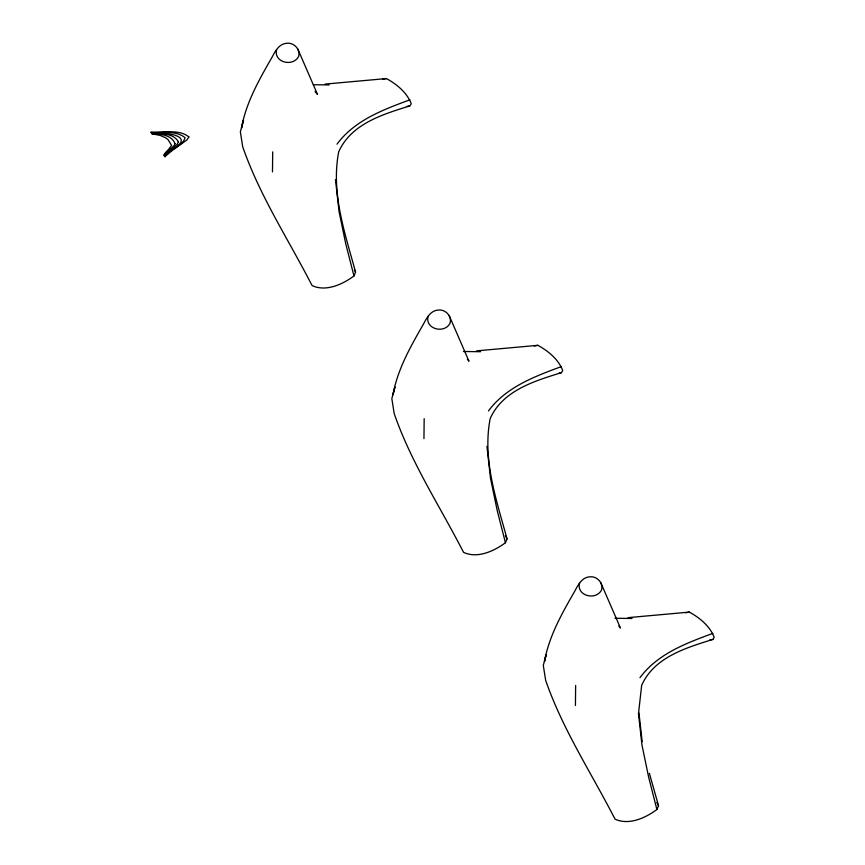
<?xml version="1.0" encoding="UTF-8"?>
<svg xmlns="http://www.w3.org/2000/svg" width="865" height="865" viewBox="0 0 865 865"><rect width="100%" height="100%" fill="white"/><g stroke="black" fill="none" stroke-linecap="round" stroke-linejoin="round"><path stroke-width="1.3" d="M272.475 171.897L272.702 151.883M423.947 438.674L424.174 418.66M575.42 705.451L575.647 685.437M276.605 49.565C273.318 62.485 293.224 67.362 298.641 56.312C300.598 49.456 294.003 42.461 287.094 43.25C279.006 43.596 275.221 51.305 271.87 57.523C259.165 79.677 246.038 102.589 241.519 128.031L243.498 120.127L240.362 131.848L242.708 146.758C259.251 194.657 287.212 237.615 310.459 282.423L312.146 285.601C325.964 292.046 342.583 284.38 353.969 275.978L355.569 272.118C344.951 233.118 330.754 192.592 338.723 151.753C351.363 123.598 382.968 114.31 410.032 105.844L411.253 103.724C406.983 92.587 396.689 84.154 386.406 78.564L325.132 84.089M428.078 316.331C424.791 329.262 444.697 334.139 450.114 323.088C452.071 316.233 445.475 309.238 438.555 310.027C430.467 310.373 426.694 318.082 423.342 324.299C410.637 346.454 397.5 369.366 392.991 394.808L394.97 386.904L391.834 398.624L394.18 413.535C410.713 461.434 438.685 504.392 461.921 549.199L463.618 552.378C477.437 558.822 494.056 551.146 505.43 542.755L507.041 538.895C496.413 499.884 482.227 459.369 490.196 418.53C502.835 390.375 534.44 381.087 561.493 372.62L562.726 370.501C558.455 359.364 548.15 350.93 537.879 345.33L476.604 350.866M579.539 583.107C576.252 596.039 596.169 600.916 601.586 589.865C603.543 583.01 596.947 576.014 590.027 576.804C581.94 577.15 578.155 584.859 574.814 591.065C562.099 613.231 548.972 636.143 544.463 661.584L546.15 654.805M546.085 654.978L543.296 665.401L545.653 680.312C562.185 728.211 590.146 771.169 613.393 815.965L615.08 819.155C628.909 825.599 645.528 817.922 656.903 809.521L658.514 805.672L649.377 773.353M642.154 741.651L638.77 711.149L641.668 685.307C654.297 657.151 685.902 647.863 712.965 639.397L714.198 637.278C709.916 626.141 699.623 617.707 689.34 612.106L628.066 617.642M337.004 144.163C354.618 120.3 383.13 109.704 409.934 99.81M488.476 410.929C506.09 387.077 534.602 376.48 561.407 366.587M639.949 677.706C657.551 653.854 686.075 643.257 712.868 633.364M406.874 106.417L408.983 106.038M559.396 372.999L561.493 372.62M709.819 639.97L712.965 639.397M382.752 79.212L386.406 78.564M534.224 345.989L537.879 345.33M685.686 612.766L689.34 612.106M313.314 84.738L329.1 84.932M463.467 351.493L480.572 351.709M614.939 618.27L632.045 618.475M315.044 91.441L317.509 94.436L297.744 48.894M467.338 359.213L468.981 361.213L449.216 315.671M618.81 625.99L620.443 627.99L600.678 582.448M656.816 802.482L658.514 805.672M505.355 535.705L507.041 538.895M354.445 269.999L355.569 272.118M656.903 809.521L648.653 777.213L641.971 745.035L638.413 713.138M505.43 542.755L497.191 510.437L490.509 478.269L486.952 446.362M353.969 275.978L345.719 243.66L339.037 211.493L335.479 179.585M178.363 141.817L177.293 144.185L169.572 150.705A132.258 112.169 2.5 0 0 164.155 155.581L164.404 156.014A110.309 93.539 2.5 0 1 170.351 150.705C198.507 135.34 164.837 132.215 151.288 132.918L151.526 133.34C160.382 133.697 173.476 132.799 178.363 141.817M175 143.687L174.06 145.698L163.917 155.159L165.02 153.192A103.703 87.938 2.5 0 1 168.264 149.731L171.605 145.45L168.145 139.816A15.116 12.824 2.5 0 0 165.496 137.708L160.122 135.405L151.775 133.772C159.917 133.87 171.713 134.724 175 143.687M188.894 136.951L186.97 139.903L172.632 150.229A125.317 106.276 2.5 0 0 164.88 156.857L164.642 156.435C169.594 148.899 182.829 146.142 185.067 137.708C175.898 130.128 162.101 133.069 151.051 132.486L150.802 132.064C162.944 133.037 178.979 128.701 188.894 136.951"/></g></svg>
